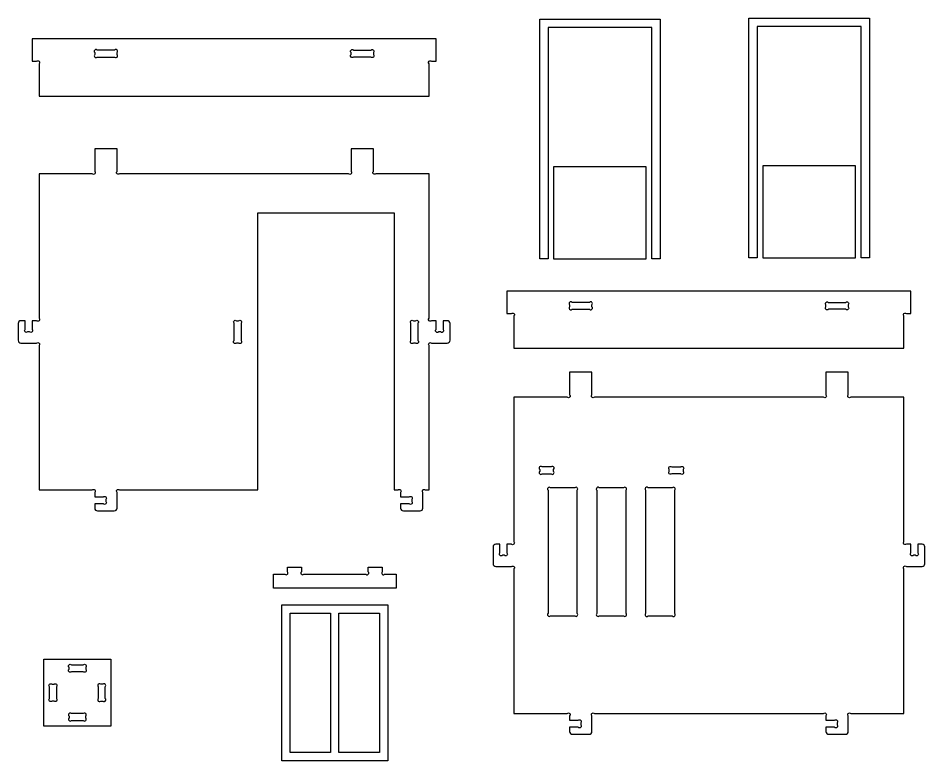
# Model space of a CAD drawing. Extents: x 73.4 to 121.7, y 2004.6 to 2045.3.
# Drawn here: x 105.34 to 121.6, y 2019.26 to 2032.58 of the extents above; entities that cross this region are included whole.
import ezdxf

# ---------------------------------------------------------------- set-up
doc = ezdxf.new("R2010")
doc.units = 0
doc.layers.add('LAYER1', color=18, linetype='CONTINUOUS')

msp = doc.modelspace()

# ---------------------------------------------------------------- linework, layer by layer
at = {"layer": 'LAYER1'}
for points in [[(116.708, 2028.262), (116.708, 2032.41), (114.847, 2032.41), (114.847, 2028.262), (114.697, 2028.262), (114.697, 2032.559), (116.858, 2032.559), (116.858, 2028.262)], [(120.46, 2028.283), (120.46, 2032.43), (118.598, 2032.43), (118.598, 2028.283), (118.448, 2028.283), (118.448, 2032.58), (120.61, 2032.58), (120.61, 2028.283)], [(114.947, 2028.262), (116.608, 2028.262), (116.608, 2029.911), (114.947, 2029.911)], [(118.698, 2028.283), (120.36, 2028.283), (120.36, 2029.932), (118.698, 2029.932)], [(111.972, 2019.256), (110.074, 2019.256), (110.074, 2022.054), (111.972, 2022.054)], [(110.948, 2019.406), (110.223, 2019.406), (110.223, 2021.904), (110.948, 2021.904)], [(111.098, 2021.904), (111.822, 2021.904), (111.822, 2019.406), (111.098, 2019.406)], [(107.006, 2019.88), (105.807, 2019.88), (105.807, 2021.079), (107.006, 2021.079)]]:
    msp.add_lwpolyline(points, close=True, dxfattribs=at)
for points in [[(105.593, 2031.807), (105.674, 2031.807, -1), (105.718, 2031.763), (105.718, 2031.183), (112.714, 2031.183), (112.714, 2031.763, -1), (112.758, 2031.807), (112.839, 2031.807), (112.839, 2032.207), (105.593, 2032.207)], [(106.762, 2031.882), (107.073, 2031.882, 1), (107.118, 2031.927), (107.118, 2031.963, 1), (107.073, 2032.007), (106.762, 2032.007, 1), (106.718, 2031.963), (106.718, 2031.927, 1)], [(111.359, 2032.007), (111.67, 2032.007, -1), (111.715, 2031.963), (111.715, 2031.927, -1), (111.67, 2031.882), (111.359, 2031.882, -1), (111.315, 2031.927), (111.315, 2031.963, -1)], [(112.089, 2024.116), (112.157, 2024.116, -1), (112.202, 2024.071), (112.202, 2023.991), (112.357, 2023.991, -1), (112.402, 2023.946), (112.402, 2023.91, -1), (112.357, 2023.866), (112.202, 2023.866), (112.202, 2023.791, 0.414214), (112.252, 2023.741), (112.552, 2023.741, 0.414214), (112.602, 2023.791), (112.602, 2024.071, -1), (112.646, 2024.116), (112.714, 2024.116), (112.714, 2026.707, -1), (112.758, 2026.751), (113.039, 2026.751, 0.414214), (113.089, 2026.801), (113.089, 2027.101, 0.414214), (113.039, 2027.151), (112.964, 2027.151), (112.964, 2026.996, -1), (112.92, 2026.951), (112.883, 2026.951, -1), (112.839, 2026.996), (112.839, 2027.151), (112.758, 2027.151, -1), (112.714, 2027.195), (112.714, 2029.787), (111.759, 2029.787, -1), (111.715, 2029.831), (111.715, 2030.237), (111.315, 2030.237), (111.315, 2029.831, -1), (111.271, 2029.787), (107.162, 2029.787, -1), (107.118, 2029.831), (107.118, 2030.237), (106.718, 2030.237), (106.718, 2029.831, -1), (106.674, 2029.787), (105.718, 2029.787), (105.718, 2027.195, -1), (105.674, 2027.151), (105.593, 2027.151), (105.593, 2026.996, -1), (105.549, 2026.951), (105.513, 2026.951, -1), (105.469, 2026.996), (105.469, 2027.151), (105.394, 2027.151, 0.414214), (105.344, 2027.101), (105.344, 2026.801, 0.414214), (105.394, 2026.751), (105.674, 2026.751, -1), (105.718, 2026.707), (105.718, 2024.116), (106.674, 2024.116, -1), (106.718, 2024.071), (106.718, 2023.991), (106.873, 2023.991, -1), (106.918, 2023.946), (106.918, 2023.91, -1), (106.873, 2023.866), (106.718, 2023.866), (106.718, 2023.791, 0.414214), (106.768, 2023.741), (107.068, 2023.741, 0.414214), (107.118, 2023.791), (107.118, 2024.071, -1), (107.162, 2024.116), (109.641, 2024.116), (109.641, 2029.087), (112.089, 2029.087)], [(114.11, 2027.282), (114.19, 2027.282, -1), (114.235, 2027.237), (114.235, 2026.657), (121.23, 2026.657), (121.23, 2027.237, -1), (121.274, 2027.282), (121.355, 2027.282), (121.355, 2027.681), (114.11, 2027.681)], [(115.59, 2027.481), (115.278, 2027.481, 1), (115.234, 2027.437), (115.234, 2027.401, 1), (115.278, 2027.357), (115.59, 2027.357, 1), (115.634, 2027.401), (115.634, 2027.437, 1)], [(119.875, 2027.481), (120.187, 2027.481, -1), (120.231, 2027.437), (120.231, 2027.401, -1), (120.187, 2027.357), (119.875, 2027.357, -1), (119.831, 2027.401), (119.831, 2027.437, -1)], [(109.341, 2027.107), (109.341, 2026.796, -1), (109.297, 2026.751), (109.26, 2026.751, -1), (109.216, 2026.796), (109.216, 2027.107, -1), (109.26, 2027.151), (109.297, 2027.151, -1)], [(112.514, 2027.107), (112.514, 2026.796, -1), (112.47, 2026.751), (112.433, 2026.751, -1), (112.389, 2026.796), (112.389, 2027.107, -1), (112.433, 2027.151), (112.47, 2027.151, -1)], [(115.634, 2019.783), (115.634, 2020.063, -1), (115.678, 2020.107), (119.787, 2020.107, -1), (119.831, 2020.063), (119.831, 2019.983), (119.987, 2019.983, -1), (120.031, 2019.938), (120.031, 2019.902, -1), (119.987, 2019.858), (119.831, 2019.858), (119.831, 2019.783, 0.414214), (119.881, 2019.733), (120.181, 2019.733, 0.414214), (120.231, 2019.783), (120.231, 2020.063, -1), (120.275, 2020.107), (121.23, 2020.107), (121.23, 2022.699, -1), (121.274, 2022.743), (121.555, 2022.743, 0.414214), (121.605, 2022.793), (121.605, 2023.093, 0.414214), (121.555, 2023.143), (121.48, 2023.143), (121.48, 2022.987, -1), (121.436, 2022.943), (121.399, 2022.943, -1), (121.355, 2022.987), (121.355, 2023.143), (121.274, 2023.143, -1), (121.23, 2023.187), (121.23, 2025.779), (120.275, 2025.779, -1), (120.231, 2025.823), (120.231, 2026.229), (119.831, 2026.229), (119.831, 2025.823, -1), (119.787, 2025.779), (115.678, 2025.779, -1), (115.634, 2025.823), (115.634, 2026.229), (115.234, 2026.229), (115.234, 2025.823, -1), (115.19, 2025.779), (114.235, 2025.779), (114.235, 2023.187, -1), (114.19, 2023.143), (114.11, 2023.143), (114.11, 2022.987, -1), (114.066, 2022.943), (114.029, 2022.943, -1), (113.985, 2022.987), (113.985, 2023.143), (113.91, 2023.143, 0.414214), (113.86, 2023.093), (113.86, 2022.793, 0.414214), (113.91, 2022.743), (114.19, 2022.743, -1), (114.235, 2022.699), (114.235, 2020.107), (115.19, 2020.107, -1), (115.234, 2020.063), (115.234, 2019.983), (115.39, 2019.983, -1), (115.434, 2019.938), (115.434, 2019.902, -1), (115.39, 2019.858), (115.234, 2019.858), (115.234, 2019.783, 0.414214), (115.284, 2019.733), (115.584, 2019.733, 0.414214)], [(114.697, 2024.485), (114.697, 2024.449, 1), (114.741, 2024.405), (114.902, 2024.405, 1), (114.947, 2024.449), (114.947, 2024.485, 1), (114.902, 2024.53), (114.741, 2024.53, 1)], [(117.065, 2024.53), (117.226, 2024.53, -1), (117.27, 2024.485), (117.27, 2024.449, -1), (117.226, 2024.405), (117.065, 2024.405, -1), (117.02, 2024.449), (117.02, 2024.485, -1)], [(114.847, 2024.111), (114.847, 2021.901, 1), (114.891, 2021.856), (115.327, 2021.856, 1), (115.371, 2021.901), (115.371, 2024.111, 1), (115.327, 2024.155), (114.891, 2024.155, 1)], [(115.721, 2024.111), (115.721, 2021.901, 1), (115.766, 2021.856), (116.202, 2021.856, 1), (116.246, 2021.901), (116.246, 2024.111, 1), (116.202, 2024.155), (115.766, 2024.155, 1)], [(116.596, 2024.111), (116.596, 2021.901, 1), (116.64, 2021.856), (117.076, 2021.856, 1), (117.12, 2021.901), (117.12, 2024.111, 1), (117.076, 2024.155), (116.64, 2024.155, 1)], [(110.423, 2022.728), (110.423, 2022.648, 1), (110.468, 2022.604), (111.578, 2022.604, 1), (111.623, 2022.648), (111.623, 2022.728), (111.872, 2022.728), (111.872, 2022.648, 1), (111.917, 2022.604), (112.122, 2022.604), (112.122, 2022.354), (109.924, 2022.354), (109.924, 2022.604), (110.129, 2022.604, 1), (110.174, 2022.648), (110.174, 2022.728)], [(106.301, 2020.979), (106.512, 2020.979, -1), (106.556, 2020.935), (106.556, 2020.898, -1), (106.512, 2020.854), (106.301, 2020.854, -1), (106.256, 2020.898), (106.256, 2020.935, -1)], [(106.031, 2020.585), (106.031, 2020.374, -1), (105.987, 2020.329), (105.951, 2020.329, -1), (105.906, 2020.374), (105.906, 2020.585, -1), (105.951, 2020.629), (105.987, 2020.629, -1)], [(106.781, 2020.585), (106.781, 2020.374, 1), (106.825, 2020.329), (106.862, 2020.329, 1), (106.906, 2020.374), (106.906, 2020.585, 1), (106.862, 2020.629), (106.825, 2020.629, 1)], [(106.301, 2019.98), (106.512, 2019.98, 1), (106.556, 2020.024), (106.556, 2020.06, 1), (106.512, 2020.105), (106.301, 2020.105, 1), (106.256, 2020.06), (106.256, 2020.024, 1)]]:
    msp.add_lwpolyline(points, format="xyb", close=True, dxfattribs=at)

doc.saveas('drawing.dxf')
